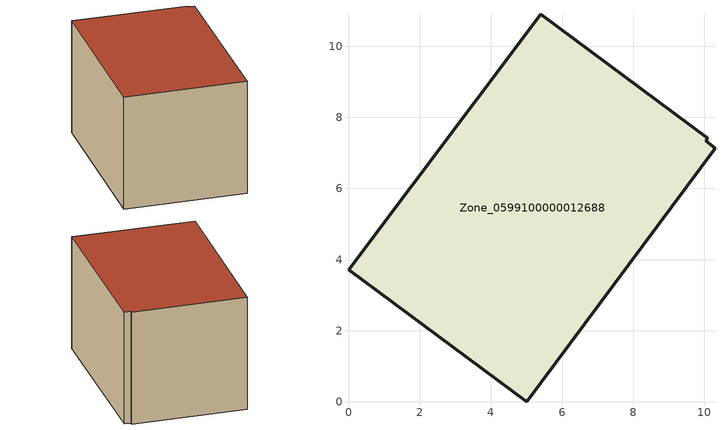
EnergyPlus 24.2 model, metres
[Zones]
Zone_0599100000012688
 floor ground (C_G): 0,3.72 5.4,10.9 10.1,7.42 10.04,7.33 10.3,7.14 5.01,0 z1.16
 wall outside (C_F): 5.4,10.9 0,3.72 5.01,0 10.3,7.14 10.04,7.33 10.1,7.42 5.4,10.9 z1.16:7.17
 roof outside (C_R): 5.01,0 10.3,7.14 10.04,7.33 10.1,7.42 5.4,10.9 0,3.72 z7.17
[BUILDING]
Pand.0599100000012688: North Axis=0; Terrain=City; Loads Convergence Tolerance Value=0.04; Temperature Convergence Tolerance Value=0.4; Solar Distribution=FullExterior; Maximum Number of Warmup Days=25; Minimum Number of Warmup Days=1
[Site:Location]
Rotterdam.The.Hague.AP_ZH_NLD Design_Conditions: Latitude=51.96; Longitude=4.45; Time Zone=1; Elevation=-4.5
[SITE:GROUNDTEMPERATURE:BUILDINGSURFACE]
18, 18, 18, 18, 18, 18, 18, 18, 18, 18, 18, 18
[MATERIAL] Thermal Absorptance=0.9; Solar Absorptance=0.7; Visible Absorptance=0.7
Name | Roughness | Thickness | Conductivity | Density | Specific Heat
G.TC.1946-1964 | MediumSmooth | 0.15 | 1 | 540 | 1210
F.TC.1946-1964 | Rough | 0.3 | 0.857143 | 1920 | 840
R.TC.1946-1964 | MediumRough | 0.2 | 0.235294 | 1500 | 1000
[CONSTRUCTION]
C_G: G.TC.1946-1964
C_F: F.TC.1946-1964
C_R: R.TC.1946-1964
[ZONE]
Zone_0599100000012688: Type=1; Multiplier=1; Ceiling Height=Autocalculate; Volume=Autocalculate; Floor Area=autocalculate; Part of Total Floor Area=Yes
[ZONEINFILTRATION:DESIGNFLOWRATE]
Infil_Zone_0599100000012688: Zone or ZoneList or Space or SpaceList=Zone_0599100000012688; Schedule=AlwaysOn; Design Flow Rate Calculation Method=Flow/Area; Flow Rate per Floor Area=0.003; Constant Term Coefficient=1; Temperature Term Coefficient=0; Velocity Term Coefficient=0; Velocity Squared Term Coefficient=0
[HVACTEMPLATE:ZONE:IDEALLOADSAIRSYSTEM]
Zone_0599100000012688: Maximum Heating Supply Air Temperature=50; Minimum Cooling Supply Air Temperature=13; Maximum Heating Supply Air Humidity Ratio=0.0156; Minimum Cooling Supply Air Humidity Ratio=0.0077; Heating Limit=NoLimit; Cooling Limit=NoLimit; Dehumidification Control Type=ConstantSensibleHeatRatio; Cooling Sensible Heat Ratio=0.7; Dehumidification Setpoint=60; Humidification Control Type=None; Humidification Setpoint=30; Outdoor Air Method=None; Outdoor Air Flow Rate per Person=0.00944; Outdoor Air Flow Rate per Zone Floor Area=0; Outdoor Air Flow Rate per Zone=0; Demand Controlled Ventilation Type=None; Outdoor Air Economizer Type=NoEconomizer; Heat Recovery Type=None; Sensible Heat Recovery Effectiveness=0.7; Latent Heat Recovery Effectiveness=0.65
[ZONECONTROL:THERMOSTAT]
ThermostatControl_Zone_0599100000012688: Zone or ZoneList=Zone_0599100000012688; Control Type Schedule=DualSetpointControlType; Control 1=Thermostat_Zone_0599100000012688; Temperature Difference Between Cutout And Setpoint=0
[THERMOSTATSETPOINT:DUALSETPOINT]
Thermostat_Zone_0599100000012688: Heating Setpoint Temperature Schedule=HeatingSetpoint_Zone_0599100000012688; Cooling Setpoint Temperature Schedule=CoolingSetpoint_Zone_0599100000012688
[SCHEDULE:COMPACT]
HeatingSetpoint_Zone_0599100000012688: Through: 12/31, For: AllDays, Until: 24:00, 21
CoolingSetpoint_Zone_0599100000012688: Through: 12/31, For: AllDays, Until: 24:00, 24
DualSetpointControlType: Through: 12/31, For: AllDays, Until: 24:00, 4
AlwaysOn: Through: 12/31, For: AllDays, Until: 24:00, 1
